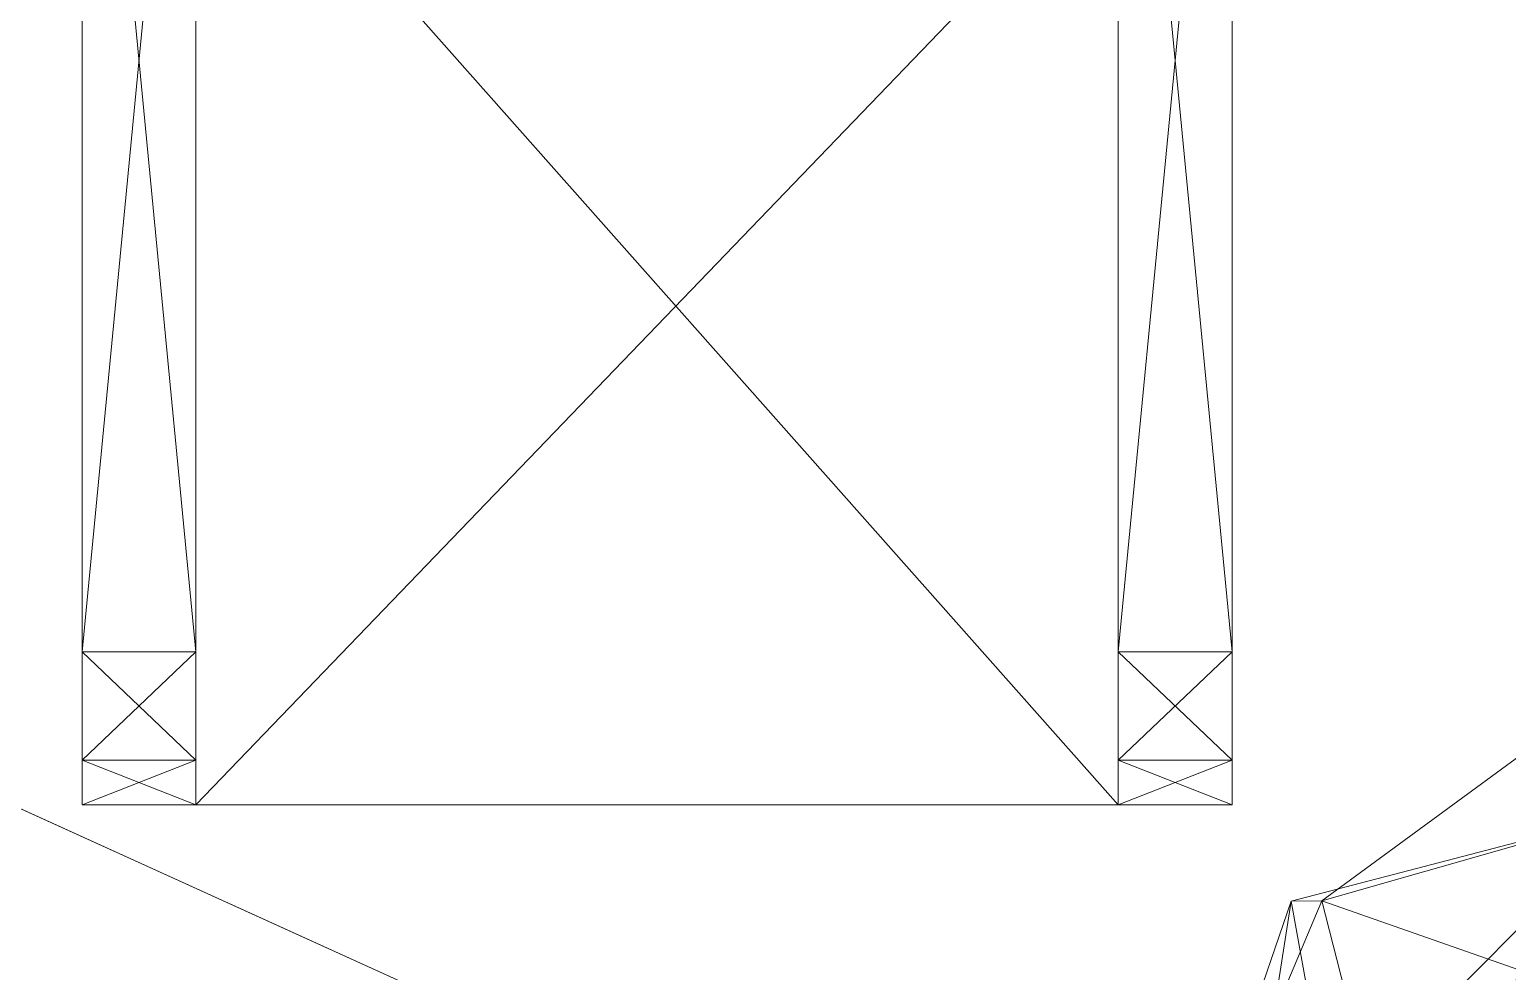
# Model space of a CAD drawing. Header units: millimetres. Extents: x -12003 to 1147, y -4377 to 8802.
# Drawn here: x -580 to 283, y -1076 to -526 of the extents above; entities that cross this region are included whole.
import ezdxf

# ---------------------------------------------------------------- set-up
doc = ezdxf.new("R2010")
doc.units = ezdxf.units.MM
doc.layers.add('A-FLOR', color=192, linetype='Continuous', lineweight=18)
doc.layers.add('L-PLNT', color=71, linetype='Continuous', lineweight=9)

# ---------------------------------------------------------------- blocks, each defined once
blk = doc.blocks.new('Enscape AssetDefinition - Potted Plant 097 - Enscape AssetDefinition - Potted Plant 097-687133-_3D_')
at = {"layer": 'L-PLNT'}
mesh = blk.add_polyface(dxfattribs=at)
corners = [(-294.53, 239.97, 604.2), (-112.21, 291.96, 801.53), (-99.25, 382.96, 711.71)]
mesh.append_faces([[corners[k] for k in face] for face in [(0, 1, 2)]])
mesh = blk.add_polyface(dxfattribs=at)
corners = [(-99.25, 382.96, 711.71), (-117.79, 177.99, 424.47), (-294.53, 239.97, 604.2)]
mesh.append_faces([[corners[k] for k in face] for face in [(2, 0, 1)]])
mesh = blk.add_polyface(dxfattribs=at)
corners = [(-112.21, 291.96, 801.53), (-294.53, 239.97, 604.2), (-312.4, 239.83, 830.25)]
mesh.append_faces([[corners[k] for k in face] for face in [(2, 0, 1)]])
mesh = blk.add_polyface(dxfattribs=at)
corners = [(-289.36, 112.78, 987.6), (-112.21, 291.96, 801.53), (-312.4, 239.83, 830.25)]
mesh.append_faces([[corners[k] for k in face] for face in [(2, 0, 1)]])
mesh = blk.add_polyface(dxfattribs=at)
corners = [(-96.75, 256.68, 1029.07), (-112.21, 291.96, 801.53), (-289.36, 112.78, 987.6)]
mesh.append_faces([[corners[k] for k in face] for face in [(2, 0, 1)]])
mesh = blk.add_polyface(dxfattribs=at)
corners = [(-96.75, 256.68, 1029.07), (-289.36, 112.78, 987.6), (-100.57, 128.67, 1070.32)]
mesh.append_faces([[corners[k] for k in face] for face in [(1, 2, 0)]])
mesh = blk.add_polyface(dxfattribs=at)
corners = [(-294.53, 239.97, 604.2), (-390.01, 13.11, 621.68), (-312.4, 239.83, 830.25)]
mesh.append_faces([[corners[k] for k in face] for face in [(1, 2, 0)]])
mesh = blk.add_polyface(dxfattribs=at)
corners = [(-390.01, 13.11, 621.68), (-294.53, 239.97, 604.2), (-246.01, 50.37, 479.3)]
mesh.append_faces([[corners[k] for k in face] for face in [(0, 1, 2)]])
mesh = blk.add_polyface(dxfattribs=at)
corners = [(-312.4, 239.83, 830.25), (-390.01, 13.11, 621.68), (-348.96, 5.98, 751.21)]
mesh.append_faces([[corners[k] for k in face] for face in [(1, 2, 0)]])
mesh = blk.add_polyface(dxfattribs=at)
corners = [(-312.4, 239.83, 830.25), (-348.96, 5.98, 751.21), (-289.36, 112.78, 987.6)]
mesh.append_faces([[corners[k] for k in face] for face in [(1, 2, 0)]])
mesh = blk.add_polyface(dxfattribs=at)
corners = [(-117.79, 177.99, 424.47), (-246.01, 50.37, 479.3), (-294.53, 239.97, 604.2)]
mesh.append_faces([[corners[k] for k in face] for face in [(2, 0, 1)]])
blk = doc.blocks.new('Enscape AssetDefinition - Chair 050 Outdoor - Enscape AssetDefinition - Chair 050 Outdoor-688686-_3D_')
at = {"layer": 'L-PLNT'}
mesh = blk.add_polyface(dxfattribs=at)
corners = [(-335.89, 345.42, -0.22), (-269.38, 345.42, -0.22), (-335.89, -345.42, -0.22)]
mesh.append_faces([[corners[k] for k in face] for face in [(1, 2, 0)]])
mesh = blk.add_polyface(dxfattribs=at)
corners = [(-335.89, -345.42, -0.22), (-269.38, 345.42, -0.22), (-269.38, -345.42, -0.22)]
mesh.append_faces([[corners[k] for k in face] for face in [(2, 0, 1)]])
mesh = blk.add_polyface(dxfattribs=at)
corners = [(-335.89, 345.42, 571.98), (-335.89, 345.42, -0.22), (-335.89, -345.42, -0.22)]
mesh.append_faces([[corners[k] for k in face] for face in [(2, 0, 1)]])
mesh = blk.add_polyface(dxfattribs=at)
corners = [(-269.38, 345.42, 571.98), (-335.89, 345.42, 571.98), (-269.38, -345.42, 571.98)]
mesh.append_faces([[corners[k] for k in face] for face in [(0, 1, 2)]])
mesh = blk.add_polyface(dxfattribs=at)
corners = [(-335.89, -345.42, -0.22), (-335.89, -345.42, 571.98), (-335.89, 345.42, 571.98)]
mesh.append_faces([[corners[k] for k in face] for face in [(1, 2, 0)]])
mesh = blk.add_polyface(dxfattribs=at)
corners = [(-269.38, -345.42, 571.98), (-335.89, 345.42, 571.98), (-335.89, -345.42, 571.98)]
mesh.append_faces([[corners[k] for k in face] for face in [(0, 1, 2)]])
mesh = blk.add_polyface(dxfattribs=at)
corners = [(-269.38, -345.42, 571.98), (-269.38, -345.42, -0.22), (-269.38, 345.42, -0.22)]
mesh.append_faces([[corners[k] for k in face] for face in [(1, 2, 0)]])
mesh = blk.add_polyface(dxfattribs=at)
corners = [(-269.38, 345.42, -0.22), (-269.38, 345.42, 571.98), (-269.38, -345.42, 571.98)]
mesh.append_faces([[corners[k] for k in face] for face in [(2, 0, 1)]])
mesh = blk.add_polyface(dxfattribs=at)
corners = [(269.25, 345.42, 571.98), (269.25, -345.42, 571.98), (335.76, 345.42, 571.98)]
mesh.append_faces([[corners[k] for k in face] for face in [(2, 0, 1)]])
mesh = blk.add_polyface(dxfattribs=at)
corners = [(269.25, 345.42, -0.22), (269.25, -345.42, 571.98), (269.25, 345.42, 571.98)]
mesh.append_faces([[corners[k] for k in face] for face in [(1, 2, 0)]])
mesh = blk.add_polyface(dxfattribs=at)
corners = [(335.76, 345.42, -0.22), (335.76, -345.42, -0.22), (269.25, 345.42, -0.22)]
mesh.append_faces([[corners[k] for k in face] for face in [(1, 2, 0)]])
mesh = blk.add_polyface(dxfattribs=at)
corners = [(269.25, -345.42, 571.98), (269.25, 345.42, -0.22), (269.25, -345.42, -0.22)]
mesh.append_faces([[corners[k] for k in face] for face in [(0, 1, 2)]])
mesh = blk.add_polyface(dxfattribs=at)
corners = [(269.25, 345.42, -0.22), (335.76, -345.42, -0.22), (269.25, -345.42, -0.22)]
mesh.append_faces([[corners[k] for k in face] for face in [(1, 2, 0)]])
mesh = blk.add_polyface(dxfattribs=at)
corners = [(335.76, 345.42, 571.98), (269.25, -345.42, 571.98), (335.76, -345.42, 571.98)]
mesh.append_faces([[corners[k] for k in face] for face in [(0, 1, 2)]])
mesh = blk.add_polyface(dxfattribs=at)
corners = [(335.76, 345.42, 571.98), (335.76, -345.42, -0.22), (335.76, 345.42, -0.22)]
mesh.append_faces([[corners[k] for k in face] for face in [(1, 2, 0)]])
mesh = blk.add_polyface(dxfattribs=at)
corners = [(335.76, -345.42, -0.22), (335.76, 345.42, 571.98), (335.76, -345.42, 571.98)]
mesh.append_faces([[corners[k] for k in face] for face in [(0, 1, 2)]])
mesh = blk.add_polyface(dxfattribs=at)
corners = [(269.25, -434.87, 341.27), (-269.38, 172.74, 305.86), (269.25, 172.74, 305.86)]
mesh.append_faces([[corners[k] for k in face] for face in [(1, 2, 0)]])
mesh = blk.add_polyface(dxfattribs=at)
corners = [(-269.38, -434.87, 341.27), (-269.38, 172.74, 305.86), (269.25, -434.87, 341.27)]
mesh.append_faces([[corners[k] for k in face] for face in [(1, 2, 0)]])
mesh = blk.add_polyface(dxfattribs=at)
corners = [(-269.38, -434.87, 341.27), (-269.38, 124.99, 376.19), (-269.38, 172.74, 305.86)]
mesh.append_faces([[corners[k] for k in face] for face in [(0, 1, 2)]])
mesh = blk.add_polyface(dxfattribs=at)
corners = [(269.25, 172.74, 305.86), (269.25, 124.99, 376.19), (269.25, -434.87, 341.27)]
mesh.append_faces([[corners[k] for k in face] for face in [(2, 0, 1)]])
mesh = blk.add_polyface(dxfattribs=at)
corners = [(269.25, -434.87, 407.77), (269.25, 124.99, 376.19), (-269.38, -434.87, 407.77)]
mesh.append_faces([[corners[k] for k in face] for face in [(2, 0, 1)]])
mesh = blk.add_polyface(dxfattribs=at)
corners = [(-269.38, -434.87, 407.77), (269.25, 124.99, 376.19), (-269.38, 124.99, 376.19)]
mesh.append_faces([[corners[k] for k in face] for face in [(0, 1, 2)]])
mesh = blk.add_polyface(dxfattribs=at)
corners = [(-269.38, -434.87, 407.77), (-269.38, 124.99, 376.19), (-269.38, -434.87, 341.27)]
mesh.append_faces([[corners[k] for k in face] for face in [(0, 1, 2)]])
mesh = blk.add_polyface(dxfattribs=at)
corners = [(269.25, -434.87, 341.27), (269.25, 124.99, 376.19), (269.25, -434.87, 407.77)]
mesh.append_faces([[corners[k] for k in face] for face in [(0, 1, 2)]])
mesh = blk.add_polyface(dxfattribs=at)
corners = [(-269.38, -345.42, 571.98), (-335.89, -345.42, 571.98), (-269.38, -408.67, 545.78)]
mesh.append_faces([[corners[k] for k in face] for face in [(1, 2, 0)]])
mesh = blk.add_polyface(dxfattribs=at)
corners = [(-335.89, -345.42, 571.98), (-335.89, -434.87, 89.22), (-335.89, -434.87, 482.54)]
mesh.append_faces([[corners[k] for k in face] for face in [(0, 1, 2)]])
mesh = blk.add_polyface(dxfattribs=at)
corners = [(-335.89, -345.42, 571.98), (-335.89, -434.87, 482.54), (-335.89, -408.67, 545.78)]
mesh.append_faces([[corners[k] for k in face] for face in [(1, 2, 0)]])
mesh = blk.add_polyface(dxfattribs=at)
corners = [(-335.89, -345.42, -0.22), (-335.89, -434.87, 89.22), (-335.89, -345.42, 571.98)]
mesh.append_faces([[corners[k] for k in face] for face in [(0, 1, 2)]])
mesh = blk.add_polyface(dxfattribs=at)
corners = [(-269.38, -408.67, 545.78), (-335.89, -345.42, 571.98), (-335.89, -408.67, 545.78)]
mesh.append_faces([[corners[k] for k in face] for face in [(2, 0, 1)]])
mesh = blk.add_polyface(dxfattribs=at)
corners = [(-335.89, -345.42, -0.22), (-269.38, -345.42, -0.22), (-335.89, -408.67, 25.97)]
mesh.append_faces([[corners[k] for k in face] for face in [(0, 1, 2)]])
mesh = blk.add_polyface(dxfattribs=at)
corners = [(-335.89, -434.87, 89.22), (-335.89, -345.42, -0.22), (-335.89, -408.67, 25.97)]
mesh.append_faces([[corners[k] for k in face] for face in [(0, 1, 2)]])
mesh = blk.add_polyface(dxfattribs=at)
corners = [(-335.89, -408.67, 25.97), (-269.38, -345.42, -0.22), (-269.38, -408.67, 25.97)]
mesh.append_faces([[corners[k] for k in face] for face in [(0, 1, 2)]])
mesh = blk.add_polyface(dxfattribs=at)
corners = [(-269.38, -345.42, -0.22), (-269.38, -434.87, 482.54), (-269.38, -434.87, 89.22)]
mesh.append_faces([[corners[k] for k in face] for face in [(0, 1, 2)]])
mesh = blk.add_polyface(dxfattribs=at)
corners = [(-269.38, -345.42, -0.22), (-269.38, -434.87, 89.22), (-269.38, -408.67, 25.97)]
mesh.append_faces([[corners[k] for k in face] for face in [(1, 2, 0)]])
mesh = blk.add_polyface(dxfattribs=at)
corners = [(-269.38, -345.42, 571.98), (-269.38, -434.87, 482.54), (-269.38, -345.42, -0.22)]
mesh.append_faces([[corners[k] for k in face] for face in [(0, 1, 2)]])
mesh = blk.add_polyface(dxfattribs=at)
corners = [(-269.38, -434.87, 482.54), (-269.38, -345.42, 571.98), (-269.38, -408.67, 545.78)]
mesh.append_faces([[corners[k] for k in face] for face in [(0, 1, 2)]])
mesh = blk.add_polyface(dxfattribs=at)
corners = [(335.76, -345.42, -0.22), (335.76, -408.67, 25.97), (269.25, -345.42, -0.22)]
mesh.append_faces([[corners[k] for k in face] for face in [(2, 0, 1)]])
mesh = blk.add_polyface(dxfattribs=at)
corners = [(269.25, -345.42, -0.22), (269.25, -408.67, 25.97), (269.25, -434.87, 89.22)]
mesh.append_faces([[corners[k] for k in face] for face in [(2, 0, 1)]])
mesh = blk.add_polyface(dxfattribs=at)
corners = [(269.25, -345.42, -0.22), (269.25, -434.87, 89.22), (269.25, -434.87, 482.54)]
mesh.append_faces([[corners[k] for k in face] for face in [(0, 1, 2)]])
mesh = blk.add_polyface(dxfattribs=at)
corners = [(269.25, -434.87, 482.54), (269.25, -345.42, 571.98), (269.25, -345.42, -0.22)]
mesh.append_faces([[corners[k] for k in face] for face in [(2, 0, 1)]])
mesh = blk.add_polyface(dxfattribs=at)
corners = [(269.25, -345.42, -0.22), (335.76, -408.67, 25.97), (269.25, -408.67, 25.97)]
mesh.append_faces([[corners[k] for k in face] for face in [(0, 1, 2)]])
mesh = blk.add_polyface(dxfattribs=at)
corners = [(269.25, -345.42, 571.98), (269.25, -408.67, 545.78), (335.76, -345.42, 571.98)]
mesh.append_faces([[corners[k] for k in face] for face in [(1, 2, 0)]])
mesh = blk.add_polyface(dxfattribs=at)
corners = [(269.25, -345.42, 571.98), (269.25, -434.87, 482.54), (269.25, -408.67, 545.78)]
mesh.append_faces([[corners[k] for k in face] for face in [(1, 2, 0)]])
mesh = blk.add_polyface(dxfattribs=at)
corners = [(335.76, -345.42, 571.98), (269.25, -408.67, 545.78), (335.76, -408.67, 545.78)]
mesh.append_faces([[corners[k] for k in face] for face in [(1, 2, 0)]])
mesh = blk.add_polyface(dxfattribs=at)
corners = [(335.76, -345.42, -0.22), (335.76, -434.87, 89.22), (335.76, -408.67, 25.97)]
mesh.append_faces([[corners[k] for k in face] for face in [(1, 2, 0)]])
mesh = blk.add_polyface(dxfattribs=at)
corners = [(335.76, -345.42, 571.98), (335.76, -434.87, 482.54), (335.76, -434.87, 89.22)]
mesh.append_faces([[corners[k] for k in face] for face in [(0, 1, 2)]])
mesh = blk.add_polyface(dxfattribs=at)
corners = [(335.76, -434.87, 89.22), (335.76, -345.42, -0.22), (335.76, -345.42, 571.98)]
mesh.append_faces([[corners[k] for k in face] for face in [(2, 0, 1)]])
mesh = blk.add_polyface(dxfattribs=at)
corners = [(335.76, -345.42, 571.98), (335.76, -408.67, 545.78), (335.76, -434.87, 482.54)]
mesh.append_faces([[corners[k] for k in face] for face in [(2, 0, 1)]])
mesh = blk.add_polyface(dxfattribs=at)
corners = [(-269.38, -408.67, 545.78), (-335.89, -408.67, 545.78), (-269.38, -434.87, 482.54)]
mesh.append_faces([[corners[k] for k in face] for face in [(1, 2, 0)]])
mesh = blk.add_polyface(dxfattribs=at)
corners = [(-269.38, -434.87, 482.54), (-335.89, -408.67, 545.78), (-335.89, -434.87, 482.54)]
mesh.append_faces([[corners[k] for k in face] for face in [(2, 0, 1)]])
mesh = blk.add_polyface(dxfattribs=at)
corners = [(-335.89, -408.67, 25.97), (-269.38, -408.67, 25.97), (-335.89, -434.87, 89.22)]
mesh.append_faces([[corners[k] for k in face] for face in [(0, 1, 2)]])
mesh = blk.add_polyface(dxfattribs=at)
corners = [(-335.89, -434.87, 89.22), (-269.38, -408.67, 25.97), (-269.38, -434.87, 89.22)]
mesh.append_faces([[corners[k] for k in face] for face in [(0, 1, 2)]])
mesh = blk.add_polyface(dxfattribs=at)
corners = [(269.25, -408.67, 545.78), (269.25, -434.87, 482.54), (335.76, -408.67, 545.78)]
mesh.append_faces([[corners[k] for k in face] for face in [(1, 2, 0)]])
mesh = blk.add_polyface(dxfattribs=at)
corners = [(335.76, -408.67, 545.78), (269.25, -434.87, 482.54), (335.76, -434.87, 482.54)]
mesh.append_faces([[corners[k] for k in face] for face in [(1, 2, 0)]])
mesh = blk.add_polyface(dxfattribs=at)
corners = [(269.25, -408.67, 25.97), (335.76, -434.87, 89.22), (269.25, -434.87, 89.22)]
mesh.append_faces([[corners[k] for k in face] for face in [(0, 1, 2)]])
mesh = blk.add_polyface(dxfattribs=at)
corners = [(335.76, -408.67, 25.97), (335.76, -434.87, 89.22), (269.25, -408.67, 25.97)]
mesh.append_faces([[corners[k] for k in face] for face in [(2, 0, 1)]])
mesh = blk.add_polyface(dxfattribs=at)
corners = [(-335.89, -434.87, 89.22), (-269.38, -434.87, 482.54), (-335.89, -434.87, 482.54)]
mesh.append_faces([[corners[k] for k in face] for face in [(0, 1, 2)]])
mesh = blk.add_polyface(dxfattribs=at)
corners = [(-269.38, -434.87, 89.22), (-269.38, -434.87, 482.54), (-335.89, -434.87, 89.22)]
mesh.append_faces([[corners[k] for k in face] for face in [(0, 1, 2)]])
mesh = blk.add_polyface(dxfattribs=at)
corners = [(-269.38, -434.87, 341.27), (269.25, -434.87, 341.27), (-269.38, -434.87, 407.77)]
mesh.append_faces([[corners[k] for k in face] for face in [(2, 0, 1)]])
mesh = blk.add_polyface(dxfattribs=at)
corners = [(-269.38, -434.87, 407.77), (269.25, -434.87, 341.27), (269.25, -434.87, 407.77)]
mesh.append_faces([[corners[k] for k in face] for face in [(0, 1, 2)]])
mesh = blk.add_polyface(dxfattribs=at)
corners = [(269.25, -434.87, 89.22), (335.76, -434.87, 89.22), (269.25, -434.87, 482.54)]
mesh.append_faces([[corners[k] for k in face] for face in [(0, 1, 2)]])
mesh = blk.add_polyface(dxfattribs=at)
corners = [(269.25, -434.87, 482.54), (335.76, -434.87, 89.22), (335.76, -434.87, 482.54)]
mesh.append_faces([[corners[k] for k in face] for face in [(1, 2, 0)]])

msp = doc.modelspace()

# ---------------------------------------------------------------- block references
at = {"layer": 'L-PLNT'}
for name, p in [('Enscape AssetDefinition - Chair 050 Outdoor - Enscape AssetDefinition - Chair 050 Outdoor-688686-_3D_', (-213.09, -544.33, 8623)), ('Enscape AssetDefinition - Potted Plant 097 - Enscape AssetDefinition - Potted Plant 097-687133-_3D_', (469.56, -1275.2, 8623))]:
    msp.add_blockref(name, p, dxfattribs=at)

# ---------------------------------------------------------------- meshes
at = {"layer": 'A-FLOR'}
mesh = msp.add_polyface(dxfattribs=at)
corners = [(-9462.63, -1675.2, 8528.01), (-9462.63, -1063.93, 8528.01), (-8608.59, 8697.8, 8528.01), (-6528.94, 8697.8, 8528.01), (-6528.94, 5497.3, 8528.01), (-4557.58, 5497.3, 8528.01), (-4557.58, 823.8, 8528.01), (842.06, 823.8, 8528.01), (842.06, 6707.43, 8528.01), (-881.44, 6707.43, 8528.01), (-881.44, 8771.8, 8528.01), (942.06, 8771.8, 8528.01), (942.06, -1675.2, 8528.01)]
mesh.append_faces([[corners[k] for k in face] for face in [(6, 4, 5)]], dxfattribs={"vtx0": -1})
mesh.append_faces([[corners[k] for k in face] for face in [(6, 0, 1, 4)]], dxfattribs={"vtx0": -1, "vtx2": -1, "vtx3": -1})
mesh.append_faces([[corners[k] for k in face] for face in [(10, 11, 8, 9)]], dxfattribs={"vtx1": -1})
mesh.append_faces([[corners[k] for k in face] for face in [(12, 0, 6, 7), (7, 8, 11, 12)]], dxfattribs={"vtx1": -1, "vtx3": -1})
mesh.append_faces([[corners[k] for k in face] for face in [(2, 3, 4, 1)]], dxfattribs={"vtx2": -1})
mesh = msp.add_polyface(dxfattribs=at)
corners = [(942.06, 8771.8, 8623), (-881.44, 8771.8, 8623), (-881.44, 6707.43, 8623), (842.06, 6707.43, 8623), (842.06, 823.8, 8623), (-4557.58, 823.8, 8623), (-4557.58, 5497.3, 8623), (-6528.94, 5497.3, 8623), (-6528.94, 8697.8, 8623), (-8608.59, 8697.8, 8623), (-9462.63, -1063.93, 8623), (-9462.63, -1675.2, 8623), (942.06, -1675.2, 8623)]
mesh.append_faces([[corners[k] for k in face] for face in [(3, 0, 1, 2)]], dxfattribs={"vtx0": -1})
mesh.append_faces([[corners[k] for k in face] for face in [(5, 12, 4), (7, 10, 5, 6)]], dxfattribs={"vtx0": -1, "vtx1": -1})
mesh.append_faces([[corners[k] for k in face] for face in [(4, 12, 0, 3)]], dxfattribs={"vtx0": -1, "vtx2": -1})
mesh.append_faces([[corners[k] for k in face] for face in [(5, 10, 11, 12)]], dxfattribs={"vtx0": -1, "vtx3": -1})
mesh.append_faces([[corners[k] for k in face] for face in [(7, 8, 9, 10)]], dxfattribs={"vtx3": -1})

doc.saveas('drawing.dxf')
